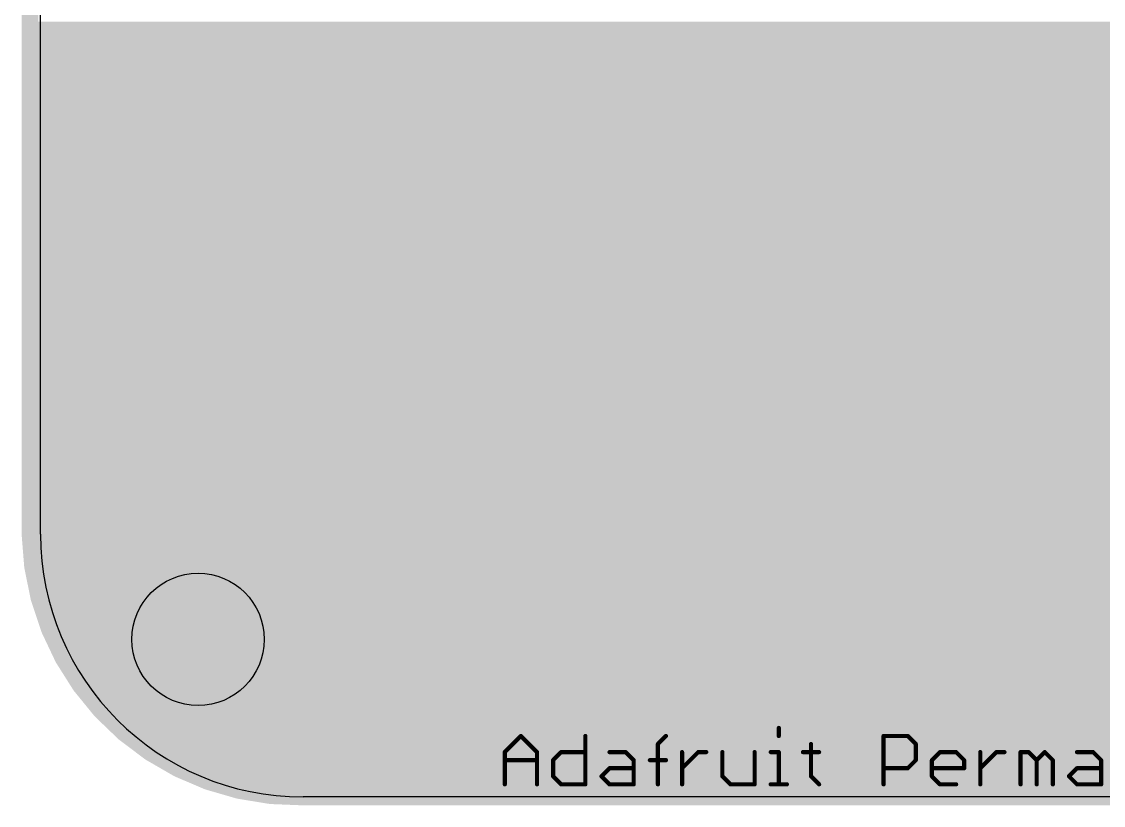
# Model space of a CAD drawing. Extents: x -27.1 to 26.9, y -16.7 to 16.7.
# Drawn here: x -27.13 to -0.97, y -16.71 to 2.24 of the extents above; entities that cross this region are included whole.
import ezdxf

# ---------------------------------------------------------------- set-up
doc = ezdxf.new("R2010")
doc.units = 0
for name, color, linetype in [('112', 1, 'CONTINUOUS'), ('16', 132, 'CONTINUOUS'), ('18', 110, 'CONTINUOUS'), ('20', 53, 'CONTINUOUS'), ('21', 253, 'CONTINUOUS'), ('29', 253, 'CONTINUOUS'), ('30', 253, 'CONTINUOUS'), ('51', 253, 'CONTINUOUS')]:
    doc.layers.add(name, color=color, linetype=linetype)

# ---------------------------------------------------------------- blocks, each defined once
blk = doc.blocks.new('ROUNDV')
at = {"const_width": 0.5}
blk.add_lwpolyline([(0, -0.25, 1), (0, 0.25, 1), (0, -0.25)], format="xyb", dxfattribs=at)

msp = doc.modelspace()

# ---------------------------------------------------------------- linework, layer by layer
at = {"layer": '112', "const_width": 0.4064}
msp.add_lwpolyline([(18.288, -2.54), (-18.288, -2.54)], dxfattribs=at)
at = {"layer": '112', "const_width": 0.2032}
msp.add_lwpolyline([(-18.288, -2.4384, 1), (-18.288, -2.6416)], format="xyb", dxfattribs=at)
at = {"layer": '16'}
for points, const_width in [([(-15.24, 1.27), (-17.78, 1.27)], 0.8128), ([(-12.7, 1.27), (-15.24, 1.27)], 0.8128), ([(-10.16, 1.27), (-12.7, 1.27)], 0.8128), ([(-7.62, 1.27), (-10.16, 1.27)], 0.8128), ([(-5.08, 1.27), (-7.62, 1.27)], 0.8128), ([(-2.54, 1.27), (-5.08, 1.27)], 0.8128), ([(-2.54, 1.27), (0, 1.27)], 0.8128), ([(-15.24, -1.27), (-17.78, -1.27)], 0.8128), ([(-12.7, -1.27), (-15.24, -1.27)], 0.8128), ([(-10.16, -1.27), (-12.7, -1.27)], 0.8128), ([(-7.62, -1.27), (-10.16, -1.27)], 0.8128), ([(-5.08, -1.27), (-7.62, -1.27)], 0.8128), ([(-2.54, -1.27), (-5.08, -1.27)], 0.8128), ([(0, -1.27), (-2.54, -1.27)], 0.8128), ([(-17.78, -6.35), (-17.78, -3.81)], 0.4064), ([(-15.24, -6.35), (-15.24, -3.81)], 0.4064), ([(-12.7, -6.35), (-12.7, -3.81)], 0.4064), ([(-10.16, -6.35), (-10.16, -3.81)], 0.4064), ([(-7.62, -6.35), (-7.62, -3.81)], 0.4064), ([(-5.08, -6.35), (-5.08, -3.81)], 0.4064), ([(-2.54, -6.35), (-2.54, -3.81)], 0.4064), ([(-17.78, -8.89), (-17.78, -6.35)], 0.4064), ([(-15.24, -8.89), (-15.24, -6.35)], 0.4064), ([(-12.7, -8.89), (-12.7, -6.35)], 0.4064), ([(-10.16, -8.89), (-10.16, -6.35)], 0.4064), ([(-7.62, -8.89), (-7.62, -6.35)], 0.4064), ([(-5.08, -8.89), (-5.08, -6.35)], 0.4064), ([(-2.54, -8.89), (-2.54, -6.35)], 0.4064), ([(-17.78, -11.43), (-17.78, -8.89)], 0.4064), ([(-15.24, -11.43), (-15.24, -8.89)], 0.4064), ([(-12.7, -11.43), (-12.7, -8.89)], 0.4064), ([(-10.16, -11.43), (-10.16, -8.89)], 0.4064), ([(-7.62, -11.43), (-7.62, -8.89)], 0.4064), ([(-5.08, -11.43), (-5.08, -8.89)], 0.4064), ([(-2.54, -11.43), (-2.54, -8.89)], 0.4064), ([(-17.78, -13.97), (-17.78, -11.43)], 0.4064), ([(-15.24, -13.97), (-15.24, -11.43)], 0.4064), ([(-12.7, -13.97), (-12.7, -11.43)], 0.4064), ([(-10.16, -13.97), (-10.16, -11.43)], 0.4064), ([(-7.62, -13.97), (-7.62, -11.43)], 0.4064), ([(-5.08, -13.97), (-5.08, -11.43)], 0.4064), ([(-2.54, -13.97), (-2.54, -11.43)], 0.4064)]:
    msp.add_lwpolyline(points, dxfattribs=dict(at, const_width=const_width))
for points, const_width in [([(-17.78, 1.4732, 1), (-17.78, 1.0668)], 0.4064), ([(-15.24, 1.4732, 1), (-15.24, 1.0668)], 0.4064), ([(-15.24, 1.0668, 1), (-15.24, 1.4732)], 0.4064), ([(-12.7, 1.4732, 1), (-12.7, 1.0668)], 0.4064), ([(-12.7, 1.0668, 1), (-12.7, 1.4732)], 0.4064), ([(-10.16, 1.4732, 1), (-10.16, 1.0668)], 0.4064), ([(-10.16, 1.0668, 1), (-10.16, 1.4732)], 0.4064), ([(-7.62, 1.4732, 1), (-7.62, 1.0668)], 0.4064), ([(-7.62, 1.0668, 1), (-7.62, 1.4732)], 0.4064), ([(-5.08, 1.4732, 1), (-5.08, 1.0668)], 0.4064), ([(-5.08, 1.0668, 1), (-5.08, 1.4732)], 0.4064), ([(-2.54, 1.4732, 1), (-2.54, 1.0668)], 0.4064), ([(-2.54, 1.0668, 1), (-2.54, 1.4732)], 0.4064), ([(-17.78, -1.0668, 1), (-17.78, -1.4732)], 0.4064), ([(-15.24, -1.0668, 1), (-15.24, -1.4732)], 0.4064), ([(-15.24, -1.4732, 1), (-15.24, -1.0668)], 0.4064), ([(-12.7, -1.0668, 1), (-12.7, -1.4732)], 0.4064), ([(-12.7, -1.4732, 1), (-12.7, -1.0668)], 0.4064), ([(-10.16, -1.0668, 1), (-10.16, -1.4732)], 0.4064), ([(-10.16, -1.4732, 1), (-10.16, -1.0668)], 0.4064), ([(-7.62, -1.0668, 1), (-7.62, -1.4732)], 0.4064), ([(-7.62, -1.4732, 1), (-7.62, -1.0668)], 0.4064), ([(-5.08, -1.0668, 1), (-5.08, -1.4732)], 0.4064), ([(-5.08, -1.4732, 1), (-5.08, -1.0668)], 0.4064), ([(-2.54, -1.0668, 1), (-2.54, -1.4732)], 0.4064), ([(-2.54, -1.4732, 1), (-2.54, -1.0668)], 0.4064), ([(-17.6784, -3.81, 1), (-17.8816, -3.81)], 0.2032), ([(-15.1384, -3.81, 1), (-15.3416, -3.81)], 0.2032), ([(-12.5984, -3.81, 1), (-12.8016, -3.81)], 0.2032), ([(-10.0584, -3.81, 1), (-10.2616, -3.81)], 0.2032), ([(-7.5184, -3.81, 1), (-7.7216, -3.81)], 0.2032), ([(-4.9784, -3.81, 1), (-5.1816, -3.81)], 0.2032), ([(-2.4384, -3.81, 1), (-2.6416, -3.81)], 0.2032), ([(-17.6784, -6.35, 1), (-17.8816, -6.35)], 0.2032), ([(-17.8816, -6.35, 1), (-17.6784, -6.35)], 0.2032), ([(-15.1384, -6.35, 1), (-15.3416, -6.35)], 0.2032), ([(-15.3416, -6.35, 1), (-15.1384, -6.35)], 0.2032), ([(-12.5984, -6.35, 1), (-12.8016, -6.35)], 0.2032), ([(-12.8016, -6.35, 1), (-12.5984, -6.35)], 0.2032), ([(-10.0584, -6.35, 1), (-10.2616, -6.35)], 0.2032), ([(-10.2616, -6.35, 1), (-10.0584, -6.35)], 0.2032), ([(-7.5184, -6.35, 1), (-7.7216, -6.35)], 0.2032), ([(-7.7216, -6.35, 1), (-7.5184, -6.35)], 0.2032), ([(-4.9784, -6.35, 1), (-5.1816, -6.35)], 0.2032), ([(-5.1816, -6.35, 1), (-4.9784, -6.35)], 0.2032), ([(-2.4384, -6.35, 1), (-2.6416, -6.35)], 0.2032), ([(-2.6416, -6.35, 1), (-2.4384, -6.35)], 0.2032), ([(-17.6784, -8.89, 1), (-17.8816, -8.89)], 0.2032), ([(-17.8816, -8.89, 1), (-17.6784, -8.89)], 0.2032), ([(-15.1384, -8.89, 1), (-15.3416, -8.89)], 0.2032), ([(-15.3416, -8.89, 1), (-15.1384, -8.89)], 0.2032), ([(-12.5984, -8.89, 1), (-12.8016, -8.89)], 0.2032), ([(-12.8016, -8.89, 1), (-12.5984, -8.89)], 0.2032), ([(-10.0584, -8.89, 1), (-10.2616, -8.89)], 0.2032), ([(-10.2616, -8.89, 1), (-10.0584, -8.89)], 0.2032), ([(-7.5184, -8.89, 1), (-7.7216, -8.89)], 0.2032), ([(-7.7216, -8.89, 1), (-7.5184, -8.89)], 0.2032), ([(-4.9784, -8.89, 1), (-5.1816, -8.89)], 0.2032), ([(-5.1816, -8.89, 1), (-4.9784, -8.89)], 0.2032), ([(-2.4384, -8.89, 1), (-2.6416, -8.89)], 0.2032), ([(-2.6416, -8.89, 1), (-2.4384, -8.89)], 0.2032), ([(-17.6784, -11.43, 1), (-17.8816, -11.43)], 0.2032), ([(-15.1384, -11.43, 1), (-15.3416, -11.43)], 0.2032), ([(-12.5984, -11.43, 1), (-12.8016, -11.43)], 0.2032), ([(-10.0584, -11.43, 1), (-10.2616, -11.43)], 0.2032), ([(-7.5184, -11.43, 1), (-7.7216, -11.43)], 0.2032), ([(-4.9784, -11.43, 1), (-5.1816, -11.43)], 0.2032), ([(-2.4384, -11.43, 1), (-2.6416, -11.43)], 0.2032), ([(-17.8816, -11.43, 1), (-17.6784, -11.43)], 0.2032), ([(-15.3416, -11.43, 1), (-15.1384, -11.43)], 0.2032), ([(-12.8016, -11.43, 1), (-12.5984, -11.43)], 0.2032), ([(-10.2616, -11.43, 1), (-10.0584, -11.43)], 0.2032), ([(-7.7216, -11.43, 1), (-7.5184, -11.43)], 0.2032), ([(-5.1816, -11.43, 1), (-4.9784, -11.43)], 0.2032), ([(-2.6416, -11.43, 1), (-2.4384, -11.43)], 0.2032), ([(-17.8816, -13.97, 1), (-17.6784, -13.97)], 0.2032), ([(-15.3416, -13.97, 1), (-15.1384, -13.97)], 0.2032), ([(-12.8016, -13.97, 1), (-12.5984, -13.97)], 0.2032), ([(-10.2616, -13.97, 1), (-10.0584, -13.97)], 0.2032), ([(-7.7216, -13.97, 1), (-7.5184, -13.97)], 0.2032), ([(-5.1816, -13.97, 1), (-4.9784, -13.97)], 0.2032), ([(-2.6416, -13.97, 1), (-2.4384, -13.97)], 0.2032)]:
    msp.add_lwpolyline(points, format="xyb", dxfattribs=dict(at, const_width=const_width))
at = {"layer": '20'}
msp.add_circle((-22.86, -12.7), 1.6, dxfattribs=at)
at = {"layer": '21'}
for p, q in [((-26.67, -10.16), (-26.67, 10.16)), ((20.32, -16.51), (-20.32, -16.51))]:
    msp.add_line(p, q, dxfattribs=at)
msp.add_arc((-20.32, -10.16), 6.35, 180, 270, dxfattribs=at)
at = {"layer": '29', "const_width": 1.7016}
msp.add_lwpolyline([(-22.86, -13.5508, 1), (-22.86, -11.8492, 1), (-22.86, -13.5508)], format="xyb", dxfattribs=at)
at = {"layer": '30', "const_width": 0.4064}
for points in [[(-26.924, 9.652), (-26.924, -10.16)], [(-26.924, 2.032), (26.67, 2.032)], [(-26.924, 1.6256), (26.67, 1.6256)], [(-26.924, 1.2192), (26.67, 1.2192)], [(-26.924, 0.8128), (26.67, 0.8128)], [(-26.924, 0.4064), (26.67, 0.4064)], [(-26.924, 0), (26.67, 0)], [(-26.924, -0.4064), (26.67, -0.4064)], [(-26.924, -0.8128), (26.67, -0.8128)], [(-26.924, -1.2192), (26.67, -1.2192)], [(-26.924, -1.6256), (26.67, -1.6256)], [(-26.924, -2.032), (26.67, -2.032)], [(-26.924, -2.4384), (26.67, -2.4384)], [(-26.924, -2.8448), (26.67, -2.8448)], [(-26.924, -3.2512), (26.67, -3.2512)], [(-26.924, -3.6576), (26.67, -3.6576)], [(-26.924, -4.064), (26.67, -4.064)], [(-26.924, -4.4704), (26.67, -4.4704)], [(-26.924, -4.8768), (26.67, -4.8768)], [(-26.924, -5.2832), (26.67, -5.2832)], [(-26.924, -5.6896), (26.67, -5.6896)], [(-26.924, -6.096), (26.67, -6.096)], [(-26.924, -6.5024), (26.67, -6.5024)], [(-26.924, -6.9088), (26.67, -6.9088)], [(-26.924, -7.3152), (26.67, -7.3152)], [(-26.924, -7.7216), (26.67, -7.7216)], [(-26.924, -8.128), (26.67, -8.128)], [(-26.924, -8.5344), (26.67, -8.5344)], [(-26.924, -8.9408), (26.67, -8.9408)], [(-26.924, -9.3472), (26.67, -9.3472)], [(-26.924, -9.7536), (26.67, -9.7536)], [(-26.924, -10.16), (-26.8614, -10.9398)], [(-26.924, -10.16), (26.67, -10.16)], [(-26.8914, -10.5664), (26.67, -10.5664)], [(-26.8614, -10.9398), (-26.7053, -11.7063)], [(-26.8547, -10.9728), (26.6388, -10.9728)], [(-26.772, -11.3792), (26.5972, -11.3792)], [(-26.7053, -11.7063), (-26.458, -12.4485)], [(-26.6789, -11.7856), (26.5078, -11.7856)], [(-26.5435, -12.192), (26.4061, -12.192)], [(-26.458, -12.4485), (-26.123, -13.1554)], [(-26.387, -12.5984), (26.2607, -12.5984)], [(-26.1944, -13.0048), (26.0878, -13.0048)], [(-26.123, -13.1554), (-25.7052, -13.8168)], [(-25.9614, -13.4112), (25.8841, -13.4112)], [(-25.7052, -13.8168), (-25.2108, -14.423)], [(-25.7046, -13.8176), (25.6245, -13.8176)], [(-25.3731, -14.224), (25.3289, -14.224)], [(-25.2108, -14.423), (-24.6469, -14.9652)], [(-24.9952, -14.6304), (24.9822, -14.6304)], [(-24.6469, -14.9652), (-24.0218, -15.4355)], [(-24.5518, -15.0368), (24.5443, -15.0368)], [(-24.0218, -15.4355), (-23.3445, -15.827)], [(-24.0085, -15.4432), (24.0116, -15.4432)], [(-23.3445, -15.827), (-22.625, -16.1341)], [(-23.2917, -15.8496), (23.3281, -15.8496)], [(-22.625, -16.1341), (-21.8737, -16.3521)], [(-22.2049, -16.256), (22.3028, -16.256)], [(-21.8737, -16.3521), (-21.1016, -16.4781)], [(-21.1016, -16.4781), (-20.32, -16.51)], [(-20.32, -16.51), (20.32, -16.51)]]:
    msp.add_lwpolyline(points, dxfattribs=at)
at = {"layer": '30'}
for points, const_width in [([(-26.924, 2.1336, 1), (-26.924, 1.9304)], 0.2032), ([(-26.924, 1.7272, 1), (-26.924, 1.524)], 0.2032), ([(-26.924, 1.3208, 1), (-26.924, 1.1176)], 0.2032), ([(-26.924, 0.9144, 1), (-26.924, 0.7112)], 0.2032), ([(-26.924, 0.508, 1), (-26.924, 0.3048)], 0.2032), ([(-26.924, 0.1016, 1), (-26.924, -0.1016)], 0.2032), ([(-26.924, -0.3048, 1), (-26.924, -0.508)], 0.2032), ([(-26.924, -0.7112, 1), (-26.924, -0.9144)], 0.2032), ([(-26.924, -1.1176, 1), (-26.924, -1.3208)], 0.2032), ([(-26.924, -1.524, 1), (-26.924, -1.7272)], 0.2032), ([(-26.924, -1.9304, 1), (-26.924, -2.1336)], 0.2032), ([(-26.924, -2.3368, 1), (-26.924, -2.54)], 0.2032), ([(-26.924, -2.7432, 1), (-26.924, -2.9464)], 0.2032), ([(-26.924, -3.1496, 1), (-26.924, -3.3528)], 0.2032), ([(-26.924, -3.556, 1), (-26.924, -3.7592)], 0.2032), ([(-26.924, -3.9624, 1), (-26.924, -4.1656)], 0.2032), ([(-26.924, -4.3688, 1), (-26.924, -4.572)], 0.2032), ([(-26.924, -4.7752, 1), (-26.924, -4.9784)], 0.2032), ([(-26.924, -5.1816, 1), (-26.924, -5.3848)], 0.2032), ([(-26.924, -5.588, 1), (-26.924, -5.7912)], 0.2032), ([(-26.924, -5.9944, 1), (-26.924, -6.1976)], 0.2032), ([(-26.924, -6.4008, 1), (-26.924, -6.604)], 0.2032), ([(-26.924, -6.8072, 1), (-26.924, -7.0104)], 0.2032), ([(-26.924, -7.2136, 1), (-26.924, -7.4168)], 0.2032), ([(-26.924, -7.62, 1), (-26.924, -7.8232)], 0.2032), ([(-26.924, -8.0264, 1), (-26.924, -8.2296)], 0.2032), ([(-26.924, -8.4328, 1), (-26.924, -8.636)], 0.2032), ([(-26.924, -8.8392, 1), (-26.924, -9.0424)], 0.2032), ([(-26.924, -9.2456, 1), (-26.924, -9.4488)], 0.2032), ([(-26.924, -9.652, 1), (-26.924, -9.8552)], 0.2032), ([(-26.8227, -10.1519, 1), (-27.0253, -10.1681)], 0.2032), ([(-26.924, -10.0584, 1), (-26.924, -10.2616)], 0.2032), ([(-27.0256, -10.16, 1), (-26.8224, -10.16)], 0.2032), ([(-26.8914, -10.4648, 1), (-26.8914, -10.668)], 0.2032), ([(-26.7619, -10.9195, 1), (-26.961, -10.9601)], 0.2032), ([(-26.9627, -10.9479, 1), (-26.7602, -10.9317)], 0.2032), ([(-26.8547, -10.8712, 1), (-26.8547, -11.0744)], 0.2032), ([(-26.772, -11.2776, 1), (-26.772, -11.4808)], 0.2032), ([(-22.86, -13.5508, 1), (-22.86, -11.8492, 1), (-22.86, -13.5508)], 1.7016), ([(-26.609, -11.6742, 1), (-26.8017, -11.7385)], 0.2032), ([(-26.8049, -11.7266, 1), (-26.6058, -11.6861)], 0.2032), ([(-26.6789, -11.684, 1), (-26.6789, -11.8872)], 0.2032), ([(-26.5435, -12.0904, 1), (-26.5435, -12.2936)], 0.2032), ([(-26.3662, -12.405, 1), (-26.5498, -12.492)], 0.2032), ([(-26.5544, -12.4806, 1), (-26.3616, -12.4164)], 0.2032), ([(-26.387, -12.4968, 1), (-26.387, -12.7)], 0.2032), ([(-26.1944, -12.9032, 1), (-26.1944, -13.1064)], 0.2032), ([(-26.0371, -13.1012, 1), (-26.2089, -13.2097)], 0.2032), ([(-26.2148, -13.1989, 1), (-26.0312, -13.1119)], 0.2032), ([(-25.9614, -13.3096, 1), (-25.9614, -13.5128)], 0.2032), ([(-25.6265, -13.7526, 1), (-25.784, -13.881)], 0.2032), ([(-25.7046, -13.716, 1), (-25.7046, -13.9192)], 0.2032), ([(-25.7911, -13.8711, 1), (-25.6193, -13.7626)], 0.2032), ([(-25.3731, -14.1224, 1), (-25.3731, -14.3256)], 0.2032), ([(-25.1404, -14.3498, 1), (-25.2812, -14.4963)], 0.2032), ([(-25.2895, -14.4872, 1), (-25.1321, -14.3588)], 0.2032), ([(-24.9952, -14.5288, 1), (-24.9952, -14.732)], 0.2032), ([(-24.5858, -14.8841, 1), (-24.708, -15.0464)], 0.2032), ([(-24.7173, -15.0385, 1), (-24.5765, -14.892)], 0.2032), ([(-24.5518, -14.9352, 1), (-24.5518, -15.1384)], 0.2032), ([(-23.9709, -15.3476, 1), (-24.0726, -15.5235)], 0.2032), ([(-24.0085, -15.3416, 1), (-24.0085, -15.5448)], 0.2032), ([(-24.0829, -15.5167, 1), (-23.9607, -15.3543)], 0.2032), ([(-23.3046, -15.7336, 1), (-23.3844, -15.9205)], 0.2032), ([(-23.3954, -15.915, 1), (-23.2937, -15.7391)], 0.2032), ([(-23.2917, -15.748, 1), (-23.2917, -15.9512)], 0.2032), ([(-22.5967, -16.0365, 1), (-22.6533, -16.2316)], 0.2032), ([(-22.6649, -16.2275, 1), (-22.5851, -16.0406)], 0.2032), ([(-22.2049, -16.1544, 1), (-22.2049, -16.3576)], 0.2032), ([(-21.8574, -16.2519, 1), (-21.8901, -16.4524)], 0.2032), ([(-21.902, -16.4497, 1), (-21.8454, -16.2546)], 0.2032), ([(-21.0975, -16.3765, 1), (-21.1058, -16.5796)], 0.2032), ([(-21.118, -16.5783, 1), (-21.0853, -16.3778)], 0.2032), ([(-20.32, -16.4084, 1), (-20.32, -16.6116)], 0.2032), ([(-20.3241, -16.6115, 1), (-20.3159, -16.4085)], 0.2032)]:
    msp.add_lwpolyline(points, format="xyb", dxfattribs=dict(at, const_width=const_width))
at = {"layer": '51', "const_width": 0.1016}
for points in [[(-8.8166, -14.8409), (-8.8166, -15.0358)], [(-15.4432, -15.4256), (-15.0534, -15.0358)], [(-15.0534, -15.0358), (-14.6636, -15.4256)], [(-13.4942, -15.0358), (-13.4942, -16.2052)], [(-11.7401, -15.2307), (-11.5452, -15.0358)], [(-6.2829, -16.2052), (-6.2829, -15.0358)], [(-6.2829, -15.0358), (-5.6982, -15.0358)], [(-5.6982, -15.0358), (-5.5033, -15.2307)], [(-15.4432, -16.2052), (-15.4432, -15.4256)], [(-14.6636, -15.4256), (-14.6636, -16.2052)], [(-14.2738, -15.6205), (-14.0789, -15.4256)], [(-14.0789, -15.4256), (-13.4942, -15.4256)], [(-12.9095, -15.4256), (-12.5197, -15.4256)], [(-12.5197, -15.4256), (-12.3248, -15.6205)], [(-11.7401, -16.2052), (-11.7401, -15.2307)], [(-11.1554, -16.2052), (-11.1554, -15.4256)], [(-11.1554, -15.8154), (-10.7656, -15.4256)], [(-10.7656, -15.4256), (-10.5707, -15.4256)], [(-10.1809, -15.4256), (-10.1809, -16.0103)], [(-9.4013, -16.2052), (-9.4013, -15.4256)], [(-9.0115, -15.4256), (-8.8166, -15.4256)], [(-8.8166, -15.4256), (-8.8166, -16.2052)], [(-8.2319, -15.4256), (-7.8421, -15.4256)], [(-8.037, -15.2307), (-8.037, -16.0103)], [(-5.5033, -15.2307), (-5.5033, -15.6205)], [(-5.1135, -15.6205), (-4.9186, -15.4256)], [(-4.9186, -15.4256), (-4.5288, -15.4256)], [(-4.5288, -15.4256), (-4.3339, -15.6205)], [(-3.9441, -16.2052), (-3.9441, -15.4256)], [(-3.9441, -15.8154), (-3.5543, -15.4256)], [(-3.5543, -15.4256), (-3.3594, -15.4256)], [(-2.9696, -16.2052), (-2.9696, -15.4256)], [(-2.9696, -15.4256), (-2.7747, -15.4256)], [(-2.7747, -15.4256), (-2.5798, -15.6205)], [(-2.5798, -15.6205), (-2.3849, -15.4256)], [(-2.3849, -15.4256), (-2.19, -15.6205)], [(-1.6053, -15.4256), (-1.2155, -15.4256)], [(-1.2155, -15.4256), (-1.0206, -15.6205)], [(-15.4432, -15.6205), (-14.6636, -15.6205)], [(-14.2738, -16.0103), (-14.2738, -15.6205)], [(-12.3248, -15.6205), (-12.3248, -16.2052)], [(-11.935, -15.6205), (-11.5452, -15.6205)], [(-5.5033, -15.6205), (-5.6982, -15.8154)], [(-5.1135, -16.0103), (-5.1135, -15.6205)], [(-4.3339, -15.6205), (-4.3339, -15.8154)], [(-2.5798, -15.6205), (-2.5798, -16.2052)], [(-2.19, -15.6205), (-2.19, -16.2052)], [(-1.0206, -15.6205), (-1.0206, -16.2052)], [(-13.1044, -16.0103), (-12.9095, -15.8154)], [(-12.9095, -15.8154), (-12.3248, -15.8154)], [(-5.6982, -15.8154), (-6.2829, -15.8154)], [(-4.3339, -15.8154), (-5.1135, -15.8154)], [(-1.8002, -16.0103), (-1.6053, -15.8154)], [(-1.6053, -15.8154), (-1.0206, -15.8154)], [(-14.0789, -16.2052), (-14.2738, -16.0103)], [(-13.4942, -16.2052), (-14.0789, -16.2052)], [(-12.9095, -16.2052), (-13.1044, -16.0103)], [(-12.3248, -16.2052), (-12.9095, -16.2052)], [(-10.1809, -16.0103), (-9.986, -16.2052)], [(-9.986, -16.2052), (-9.4013, -16.2052)], [(-9.0115, -16.2052), (-8.6217, -16.2052)], [(-8.037, -16.0103), (-7.8421, -16.2052)], [(-4.9186, -16.2052), (-5.1135, -16.0103)], [(-4.5288, -16.2052), (-4.9186, -16.2052)], [(-1.6053, -16.2052), (-1.8002, -16.0103)], [(-1.0206, -16.2052), (-1.6053, -16.2052)]]:
    msp.add_lwpolyline(points, dxfattribs=at)
at = {"layer": '51', "const_width": 0.0508}
for points in [[(-8.7912, -14.8409, 1), (-8.842, -14.8409)], [(-15.0354, -15.0178, 1), (-15.0714, -15.0538)], [(-15.0354, -15.0538, 1), (-15.0714, -15.0178)], [(-13.4688, -15.0358, 1), (-13.5196, -15.0358)], [(-11.5273, -15.0538, 1), (-11.5632, -15.0178)], [(-8.842, -15.0358, 1), (-8.7912, -15.0358)], [(-6.2575, -15.0358, 1), (-6.3083, -15.0358)], [(-6.2829, -15.0104, 1), (-6.2829, -15.0612)], [(-5.6803, -15.0178, 1), (-5.7162, -15.0538)], [(-5.6982, -15.0612, 1), (-5.6982, -15.0104)], [(-15.4612, -15.4076, 1), (-15.4252, -15.4436)], [(-15.4178, -15.4256, 1), (-15.4686, -15.4256)], [(-14.6382, -15.4256, 1), (-14.689, -15.4256)], [(-14.6816, -15.4436, 1), (-14.6456, -15.4076)], [(-14.0789, -15.4002, 1), (-14.0789, -15.451)], [(-14.0609, -15.4436, 1), (-14.0969, -15.4076)], [(-13.4942, -15.451, 1), (-13.4942, -15.4002)], [(-12.9095, -15.4002, 1), (-12.9095, -15.451)], [(-12.5017, -15.4076, 1), (-12.5377, -15.4436)], [(-12.5197, -15.451, 1), (-12.5197, -15.4002)], [(-11.7581, -15.2127, 1), (-11.7222, -15.2487)], [(-11.7147, -15.2307, 1), (-11.7655, -15.2307)], [(-11.13, -15.4256, 1), (-11.1808, -15.4256)], [(-10.7656, -15.4002, 1), (-10.7656, -15.451)], [(-10.7477, -15.4436, 1), (-10.7836, -15.4076)], [(-10.5707, -15.451, 1), (-10.5707, -15.4002)], [(-10.1555, -15.4256, 1), (-10.2063, -15.4256)], [(-9.3759, -15.4256, 1), (-9.4267, -15.4256)], [(-9.0115, -15.4002, 1), (-9.0115, -15.451)], [(-8.7912, -15.4256, 1), (-8.842, -15.4256)], [(-8.8166, -15.451, 1), (-8.8166, -15.4002)], [(-8.2319, -15.4002, 1), (-8.2319, -15.451)], [(-8.0116, -15.2307, 1), (-8.0624, -15.2307)], [(-7.8421, -15.451, 1), (-7.8421, -15.4002)], [(-5.4779, -15.2307, 1), (-5.5287, -15.2307)], [(-5.5213, -15.2487, 1), (-5.4854, -15.2127)], [(-4.9186, -15.4002, 1), (-4.9186, -15.451)], [(-4.9007, -15.4436, 1), (-4.9366, -15.4076)], [(-4.5109, -15.4076, 1), (-4.5468, -15.4436)], [(-4.5288, -15.451, 1), (-4.5288, -15.4002)], [(-3.9187, -15.4256, 1), (-3.9695, -15.4256)], [(-3.5543, -15.4002, 1), (-3.5543, -15.451)], [(-3.5364, -15.4436, 1), (-3.5723, -15.4076)], [(-3.3594, -15.451, 1), (-3.3594, -15.4002)], [(-2.9442, -15.4256, 1), (-2.995, -15.4256)], [(-2.9696, -15.4002, 1), (-2.9696, -15.451)], [(-2.7568, -15.4076, 1), (-2.7927, -15.4436)], [(-2.7747, -15.451, 1), (-2.7747, -15.4002)], [(-2.367, -15.4076, 1), (-2.4029, -15.4436)], [(-2.367, -15.4436, 1), (-2.4029, -15.4076)], [(-1.6053, -15.4002, 1), (-1.6053, -15.451)], [(-1.1976, -15.4076, 1), (-1.2335, -15.4436)], [(-1.2155, -15.451, 1), (-1.2155, -15.4002)], [(-15.4432, -15.5951, 1), (-15.4432, -15.6459)], [(-14.6636, -15.6459, 1), (-14.6636, -15.5951)], [(-14.2918, -15.6025, 1), (-14.2558, -15.6385)], [(-14.2484, -15.6205, 1), (-14.2992, -15.6205)], [(-12.2994, -15.6205, 1), (-12.3502, -15.6205)], [(-12.3428, -15.6385, 1), (-12.3068, -15.6025)], [(-11.935, -15.5951, 1), (-11.935, -15.6459)], [(-11.5452, -15.6459, 1), (-11.5452, -15.5951)], [(-5.5287, -15.6205, 1), (-5.4779, -15.6205)], [(-5.4854, -15.6385, 1), (-5.5213, -15.6025)], [(-5.1315, -15.6025, 1), (-5.0956, -15.6385)], [(-5.0881, -15.6205, 1), (-5.1389, -15.6205)], [(-4.3085, -15.6205, 1), (-4.3593, -15.6205)], [(-4.3519, -15.6385, 1), (-4.316, -15.6025)], [(-2.5978, -15.6025, 1), (-2.5619, -15.6385)], [(-2.5544, -15.6205, 1), (-2.6052, -15.6205)], [(-2.5978, -15.6385, 1), (-2.5619, -15.6025)], [(-2.1646, -15.6205, 1), (-2.2154, -15.6205)], [(-2.208, -15.6385, 1), (-2.1721, -15.6025)], [(-0.9952, -15.6205, 1), (-1.046, -15.6205)], [(-1.0386, -15.6385, 1), (-1.0027, -15.6025)], [(-12.9095, -15.79, 1), (-12.9095, -15.8408)], [(-12.8915, -15.8334, 1), (-12.9275, -15.7974)], [(-12.3248, -15.8408, 1), (-12.3248, -15.79)], [(-11.1734, -15.7974, 1), (-11.1375, -15.8334)], [(-6.2829, -15.79, 1), (-6.2829, -15.8408)], [(-5.7162, -15.7974, 1), (-5.6803, -15.8334)], [(-5.6982, -15.8408, 1), (-5.6982, -15.79)], [(-5.1135, -15.79, 1), (-5.1135, -15.8408)], [(-4.3593, -15.8154, 1), (-4.3085, -15.8154)], [(-4.3339, -15.8408, 1), (-4.3339, -15.79)], [(-3.9621, -15.7974, 1), (-3.9262, -15.8334)], [(-1.6053, -15.79, 1), (-1.6053, -15.8408)], [(-1.5874, -15.8334, 1), (-1.6233, -15.7974)], [(-1.0206, -15.8408, 1), (-1.0206, -15.79)], [(-15.4686, -16.2052, 1), (-15.4178, -16.2052)], [(-14.689, -16.2052, 1), (-14.6382, -16.2052)], [(-14.2558, -15.9923, 1), (-14.2918, -16.0283)], [(-14.2992, -16.0103, 1), (-14.2484, -16.0103)], [(-14.0789, -16.1798, 1), (-14.0789, -16.2306)], [(-14.0969, -16.2232, 1), (-14.0609, -16.1872)], [(-13.5196, -16.2052, 1), (-13.4688, -16.2052)], [(-13.4942, -16.2306, 1), (-13.4942, -16.1798)], [(-13.0864, -15.9923, 1), (-13.1224, -16.0283)], [(-13.1224, -15.9923, 1), (-13.0864, -16.0283)], [(-12.9095, -16.1798, 1), (-12.9095, -16.2306)], [(-12.9275, -16.2232, 1), (-12.8915, -16.1872)], [(-12.3502, -16.2052, 1), (-12.2994, -16.2052)], [(-12.3248, -16.2306, 1), (-12.3248, -16.1798)], [(-11.7655, -16.2052, 1), (-11.7147, -16.2052)], [(-11.1808, -16.2052, 1), (-11.13, -16.2052)], [(-10.163, -15.9923, 1), (-10.1989, -16.0283)], [(-10.2063, -16.0103, 1), (-10.1555, -16.0103)], [(-9.986, -16.1798, 1), (-9.986, -16.2306)], [(-10.004, -16.2232, 1), (-9.9681, -16.1872)], [(-9.4267, -16.2052, 1), (-9.3759, -16.2052)], [(-9.4013, -16.2306, 1), (-9.4013, -16.1798)], [(-9.0115, -16.1798, 1), (-9.0115, -16.2306)], [(-8.842, -16.2052, 1), (-8.7912, -16.2052)], [(-8.6217, -16.2306, 1), (-8.6217, -16.1798)], [(-8.0191, -15.9923, 1), (-8.055, -16.0283)], [(-8.0624, -16.0103, 1), (-8.0116, -16.0103)], [(-7.8601, -16.2232, 1), (-7.8242, -16.1872)], [(-6.3083, -16.2052, 1), (-6.2575, -16.2052)], [(-5.0956, -15.9923, 1), (-5.1315, -16.0283)], [(-5.1389, -16.0103, 1), (-5.0881, -16.0103)], [(-4.9186, -16.1798, 1), (-4.9186, -16.2306)], [(-4.9366, -16.2232, 1), (-4.9007, -16.1872)], [(-4.5288, -16.2306, 1), (-4.5288, -16.1798)], [(-3.9695, -16.2052, 1), (-3.9187, -16.2052)], [(-2.995, -16.2052, 1), (-2.9442, -16.2052)], [(-2.6052, -16.2052, 1), (-2.5544, -16.2052)], [(-2.2154, -16.2052, 1), (-2.1646, -16.2052)], [(-1.7823, -15.9923, 1), (-1.8182, -16.0283)], [(-1.8182, -15.9923, 1), (-1.7823, -16.0283)], [(-1.6053, -16.1798, 1), (-1.6053, -16.2306)], [(-1.6233, -16.2232, 1), (-1.5874, -16.1872)], [(-1.046, -16.2052, 1), (-0.9952, -16.2052)], [(-1.0206, -16.2306, 1), (-1.0206, -16.1798)]]:
    msp.add_lwpolyline(points, format="xyb", dxfattribs=at)

# ---------------------------------------------------------------- block references
at = {"layer": '18', "xscale": 1.9304, "yscale": 1.9304}
for p in [(-25.4, 1.27), (-25.4, 1.27), (-22.86, 1.27), (-22.86, 1.27), (-20.32, 1.27), (-20.32, 1.27), (-17.78, 1.27), (-17.78, 1.27), (-15.24, 1.27), (-15.24, 1.27), (-12.7, 1.27), (-12.7, 1.27), (-10.16, 1.27), (-10.16, 1.27), (-7.62, 1.27), (-7.62, 1.27), (-5.08, 1.27), (-5.08, 1.27), (-2.54, 1.27), (-2.54, 1.27), (-25.4, -1.27), (-25.4, -1.27), (-22.86, -1.27), (-22.86, -1.27), (-20.32, -1.27), (-20.32, -1.27), (-17.78, -1.27), (-17.78, -1.27), (-15.24, -1.27), (-15.24, -1.27), (-12.7, -1.27), (-12.7, -1.27), (-10.16, -1.27), (-10.16, -1.27), (-7.62, -1.27), (-7.62, -1.27), (-5.08, -1.27), (-5.08, -1.27), (-2.54, -1.27), (-2.54, -1.27), (-25.4, -3.81), (-25.4, -3.81), (-22.86, -3.81), (-22.86, -3.81), (-20.32, -3.81), (-20.32, -3.81), (-17.78, -3.81), (-17.78, -3.81), (-15.24, -3.81), (-15.24, -3.81), (-12.7, -3.81), (-12.7, -3.81), (-10.16, -3.81), (-10.16, -3.81), (-7.62, -3.81), (-7.62, -3.81), (-5.08, -3.81), (-5.08, -3.81), (-2.54, -3.81), (-2.54, -3.81), (-25.4, -6.35), (-25.4, -6.35), (-22.86, -6.35), (-22.86, -6.35), (-20.32, -6.35), (-20.32, -6.35), (-17.78, -6.35), (-17.78, -6.35), (-15.24, -6.35), (-15.24, -6.35), (-12.7, -6.35), (-12.7, -6.35), (-10.16, -6.35), (-10.16, -6.35), (-7.62, -6.35), (-7.62, -6.35), (-5.08, -6.35), (-5.08, -6.35), (-2.54, -6.35), (-2.54, -6.35), (-25.4, -8.89), (-25.4, -8.89), (-22.86, -8.89), (-22.86, -8.89), (-20.32, -8.89), (-20.32, -8.89), (-17.78, -8.89), (-17.78, -8.89), (-15.24, -8.89), (-15.24, -8.89), (-12.7, -8.89), (-12.7, -8.89), (-10.16, -8.89), (-10.16, -8.89), (-7.62, -8.89), (-7.62, -8.89), (-5.08, -8.89), (-5.08, -8.89), (-2.54, -8.89), (-2.54, -8.89), (-17.78, -11.43), (-17.78, -11.43), (-15.24, -11.43), (-15.24, -11.43), (-12.7, -11.43), (-12.7, -11.43), (-10.16, -11.43), (-10.16, -11.43), (-7.62, -11.43), (-7.62, -11.43), (-5.08, -11.43), (-5.08, -11.43), (-2.54, -11.43), (-2.54, -11.43), (-17.78, -13.97), (-17.78, -13.97), (-15.24, -13.97), (-15.24, -13.97), (-12.7, -13.97), (-12.7, -13.97), (-10.16, -13.97), (-10.16, -13.97), (-7.62, -13.97), (-7.62, -13.97), (-5.08, -13.97), (-5.08, -13.97), (-2.54, -13.97), (-2.54, -13.97)]:
    msp.add_blockref('ROUNDV', p, dxfattribs=at)

doc.saveas('drawing.dxf')
